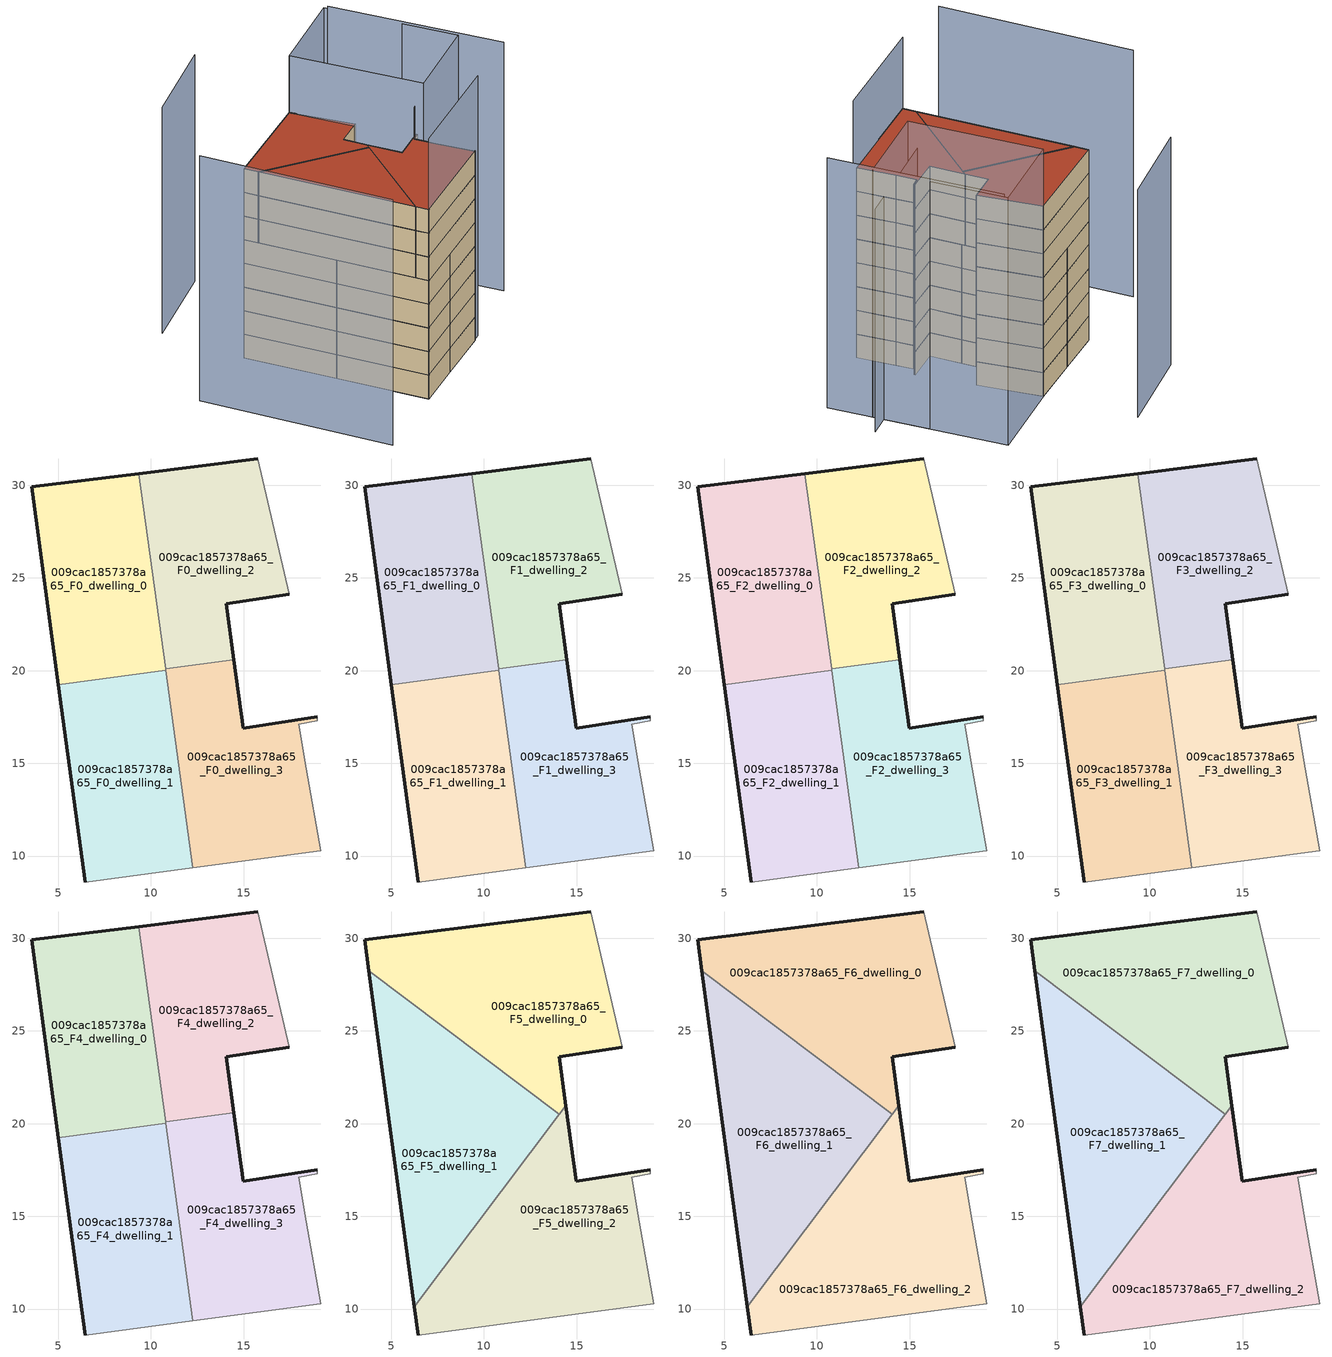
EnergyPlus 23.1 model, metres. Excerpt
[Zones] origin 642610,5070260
009cac1857378a65_F0_dwelling_0
 floor ground (EU_floor_Construction): 10.8,20.02 9.36,30.62 3.57,29.92 5.02,19.24 z0
 wall outside (EU_wall_Construction): 5.02,19.24 3.57,29.92 9.36,30.62 z0:3
 wall to 009cac1857378a65_F0_dwelling_1 (EU_wall_Construction): 10.8,20.02 5.02,19.24 z0:3
 wall to 009cac1857378a65_F0_dwelling_2 (EU_wall_Construction): 9.36,30.62 10.79,20.09 z0:3
 wall to 009cac1857378a65_F0_dwelling_3 (EU_wall_Construction): 10.79,20.09 10.8,20.02 z0:3
009cac1857378a65_F0_dwelling_1
 floor ground (EU_floor_Construction): 12.25,9.37 10.8,20.02 5.02,19.24 6.46,8.6 z0
 wall outside (EU_wall_Construction): 6.46,8.6 5.02,19.24 z0:3
 wall adiabatic (EU_wall_Construction): 12.25,9.37 6.46,8.6 z0:3
 wall to 009cac1857378a65_F0_dwelling_3 (EU_wall_Construction): 10.8,20.02 12.25,9.37 z0:3
009cac1857378a65_F0_dwelling_2
 floor ground (EU_floor_Construction): 14.48,20.59 14.07,23.61 17.48,24.11 15.78,31.41 9.36,30.62 10.79,20.09 z0
 wall outside (EU_wall_Construction): 9.36,30.62 15.78,31.41 / 17.48,24.11 14.07,23.61 14.48,20.59 z0:3
 wall to 009cac1857378a65_F0_dwelling_3 (EU_wall_Construction): 14.48,20.59 10.79,20.09 z0:3
 wall adiabatic (EU_wall_Construction): 15.78,31.41 17.48,24.11 z0:3
009cac1857378a65_F0_dwelling_3
 floor ground (EU_floor_Construction): 19.17,10.3 18.37,14.7 17.97,17.1 18.98,17.3 18.98,17.5 14.97,16.9 14.48,20.59 10.79,20.09 12.25,9.37 z0
 wall outside (EU_wall_Construction): 14.48,20.59 14.97,16.9 18.98,17.5 z0:3
 wall adiabatic (EU_wall_Construction): 18.98,17.5 18.98,17.3 17.97,17.1 18.37,14.7 19.17,10.3 12.25,9.37 z0:3
009cac1857378a65_F1_dwelling_0
 floor to 009cac1857378a65_F0_dwelling_0 (EU_floor_Construction): 10.8,20.02 9.36,30.62 3.57,29.92 5.02,19.24 z3
 wall outside (EU_wall_Construction): 5.02,19.24 3.57,29.92 9.36,30.62 z3:6
 wall to 009cac1857378a65_F1_dwelling_1 (EU_wall_Construction): 10.8,20.02 5.02,19.24 z3:6
 wall to 009cac1857378a65_F1_dwelling_2 (EU_wall_Construction): 9.36,30.62 10.79,20.09 z3:6
 wall to 009cac1857378a65_F1_dwelling_3 (EU_wall_Construction): 10.79,20.09 10.8,20.02 z3:6
009cac1857378a65_F1_dwelling_1
 floor to 009cac1857378a65_F0_dwelling_1 (EU_floor_Construction): 12.25,9.37 10.8,20.02 5.02,19.24 6.46,8.6 z3
 wall outside (EU_wall_Construction): 6.46,8.6 5.02,19.24 z3:6
 wall adiabatic (EU_wall_Construction): 12.25,9.37 6.46,8.6 z3:6
 wall to 009cac1857378a65_F1_dwelling_3 (EU_wall_Construction): 10.8,20.02 12.25,9.37 z3:6
009cac1857378a65_F1_dwelling_2
 floor to 009cac1857378a65_F0_dwelling_2 (EU_floor_Construction): 14.48,20.59 14.07,23.61 17.48,24.11 15.78,31.41 9.36,30.62 10.79,20.09 z3
 wall outside (EU_wall_Construction): 9.36,30.62 15.78,31.41 / 17.48,24.11 14.07,23.61 14.48,20.59 z3:6
 wall to 009cac1857378a65_F1_dwelling_3 (EU_wall_Construction): 14.48,20.59 10.79,20.09 z3:6
 wall adiabatic (EU_wall_Construction): 15.78,31.41 17.48,24.11 z3:6
009cac1857378a65_F1_dwelling_3
 floor to 009cac1857378a65_F0_dwelling_3 (EU_floor_Construction): 19.17,10.3 18.37,14.7 17.97,17.1 18.98,17.3 18.98,17.5 14.97,16.9 14.48,20.59 10.79,20.09 12.25,9.37 z3
 wall outside (EU_wall_Construction): 14.48,20.59 14.97,16.9 18.98,17.5 z3:6
 wall adiabatic (EU_wall_Construction): 18.98,17.5 18.98,17.3 17.97,17.1 18.37,14.7 19.17,10.3 12.25,9.37 z3:6
009cac1857378a65_F2_dwelling_0
 floor to 009cac1857378a65_F1_dwelling_0 (EU_floor_Construction): 10.8,20.02 9.36,30.62 3.57,29.92 5.02,19.24 z6
 wall outside (EU_wall_Construction): 5.02,19.24 3.57,29.92 9.36,30.62 z6:9
 wall to 009cac1857378a65_F2_dwelling_1 (EU_wall_Construction): 10.8,20.02 5.02,19.24 z6:9
 wall to 009cac1857378a65_F2_dwelling_2 (EU_wall_Construction): 9.36,30.62 10.79,20.09 z6:9
 wall to 009cac1857378a65_F2_dwelling_3 (EU_wall_Construction): 10.79,20.09 10.8,20.02 z6:9
009cac1857378a65_F2_dwelling_1
 floor to 009cac1857378a65_F1_dwelling_1 (EU_floor_Construction): 12.25,9.37 10.8,20.02 5.02,19.24 6.46,8.6 z6
 wall outside (EU_wall_Construction): 6.46,8.6 5.02,19.24 z6:9
 wall adiabatic (EU_wall_Construction): 12.25,9.37 6.46,8.6 z6:9
 wall to 009cac1857378a65_F2_dwelling_3 (EU_wall_Construction): 10.8,20.02 12.25,9.37 z6:9
009cac1857378a65_F2_dwelling_2
 floor to 009cac1857378a65_F1_dwelling_2 (EU_floor_Construction): 14.48,20.59 14.07,23.61 17.48,24.11 15.78,31.41 9.36,30.62 10.79,20.09 z6
 wall outside (EU_wall_Construction): 9.36,30.62 15.78,31.41 / 17.48,24.11 14.07,23.61 14.48,20.59 z6:9
 wall to 009cac1857378a65_F2_dwelling_3 (EU_wall_Construction): 14.48,20.59 10.79,20.09 z6:9
 wall adiabatic (EU_wall_Construction): 15.78,31.41 17.48,24.11 z6:9
009cac1857378a65_F2_dwelling_3
 floor to 009cac1857378a65_F1_dwelling_3 (EU_floor_Construction): 19.17,10.3 18.37,14.7 17.97,17.1 18.98,17.3 18.98,17.5 14.97,16.9 14.48,20.59 10.79,20.09 12.25,9.37 z6
 wall outside (EU_wall_Construction): 14.48,20.59 14.97,16.9 18.98,17.5 z6:9
 wall adiabatic (EU_wall_Construction): 18.98,17.5 18.98,17.3 17.97,17.1 18.37,14.7 19.17,10.3 12.25,9.37 z6:9
009cac1857378a65_F3_dwelling_0
 floor to 009cac1857378a65_F2_dwelling_0 (EU_floor_Construction): 10.8,20.02 9.36,30.62 3.57,29.92 5.02,19.24 z9
 wall outside (EU_wall_Construction): 5.02,19.24 3.57,29.92 9.36,30.62 z9:12
 wall to 009cac1857378a65_F3_dwelling_1 (EU_wall_Construction): 10.8,20.02 5.02,19.24 z9:12
 wall to 009cac1857378a65_F3_dwelling_2 (EU_wall_Construction): 9.36,30.62 10.79,20.09 z9:12
 wall to 009cac1857378a65_F3_dwelling_3 (EU_wall_Construction): 10.79,20.09 10.8,20.02 z9:12
009cac1857378a65_F3_dwelling_1
 floor to 009cac1857378a65_F2_dwelling_1 (EU_floor_Construction): 12.25,9.37 10.8,20.02 5.02,19.24 6.46,8.6 z9
 wall outside (EU_wall_Construction): 6.46,8.6 5.02,19.24 z9:12
 wall adiabatic (EU_wall_Construction): 12.25,9.37 6.46,8.6 z9:12
 wall to 009cac1857378a65_F3_dwelling_3 (EU_wall_Construction): 10.8,20.02 12.25,9.37 z9:12
009cac1857378a65_F3_dwelling_2
 floor to 009cac1857378a65_F2_dwelling_2 (EU_floor_Construction): 14.48,20.59 14.07,23.61 17.48,24.11 15.78,31.41 9.36,30.62 10.79,20.09 z9
 wall outside (EU_wall_Construction): 9.36,30.62 15.78,31.41 / 17.48,24.11 14.07,23.61 14.48,20.59 z9:12
 wall to 009cac1857378a65_F3_dwelling_3 (EU_wall_Construction): 14.48,20.59 10.79,20.09 z9:12
 wall adiabatic (EU_wall_Construction): 15.78,31.41 17.48,24.11 z9:12
009cac1857378a65_F3_dwelling_3
 floor to 009cac1857378a65_F2_dwelling_3 (EU_floor_Construction): 19.17,10.3 18.37,14.7 17.97,17.1 18.98,17.3 18.98,17.5 14.97,16.9 14.48,20.59 10.79,20.09 12.25,9.37 z9
 wall outside (EU_wall_Construction): 14.48,20.59 14.97,16.9 18.98,17.5 z9:12
 wall adiabatic (EU_wall_Construction): 18.98,17.5 18.98,17.3 17.97,17.1 18.37,14.7 19.17,10.3 12.25,9.37 z9:12
009cac1857378a65_F4_dwelling_0
 floor to 009cac1857378a65_F3_dwelling_0 (EU_floor_Construction): 10.8,20.02 9.36,30.62 3.57,29.92 5.02,19.24 z12
 wall outside (EU_wall_Construction): 5.02,19.24 3.57,29.92 9.36,30.62 z12:15
 wall to 009cac1857378a65_F4_dwelling_1 (EU_wall_Construction): 10.8,20.02 5.02,19.24 z12:15
 wall to 009cac1857378a65_F4_dwelling_2 (EU_wall_Construction): 9.36,30.62 10.79,20.09 z12:15
 wall to 009cac1857378a65_F4_dwelling_3 (EU_wall_Construction): 10.79,20.09 10.8,20.02 z12:15
009cac1857378a65_F4_dwelling_1
 floor to 009cac1857378a65_F3_dwelling_1 (EU_floor_Construction): 12.25,9.37 10.8,20.02 5.02,19.24 6.46,8.6 z12
 wall outside (EU_wall_Construction): 6.46,8.6 5.02,19.24 z12:15
 wall adiabatic (EU_wall_Construction): 12.25,9.37 6.46,8.6 z12:15
 wall to 009cac1857378a65_F4_dwelling_3 (EU_wall_Construction): 10.8,20.02 12.25,9.37 z12:15
009cac1857378a65_F4_dwelling_2
 floor to 009cac1857378a65_F3_dwelling_2 (EU_floor_Construction): 14.48,20.59 14.07,23.61 17.48,24.11 15.78,31.41 9.36,30.62 10.79,20.09 z12
 wall outside (EU_wall_Construction): 9.36,30.62 15.78,31.41 / 17.48,24.11 14.07,23.61 14.48,20.59 z12:15
 wall to 009cac1857378a65_F4_dwelling_3 (EU_wall_Construction): 14.48,20.59 10.79,20.09 z12:15
 wall adiabatic (EU_wall_Construction): 15.78,31.41 17.48,24.11 z12:15
009cac1857378a65_F4_dwelling_3
 floor to 009cac1857378a65_F3_dwelling_3 (EU_floor_Construction): 19.17,10.3 18.37,14.7 17.97,17.1 18.98,17.3 18.98,17.5 14.97,16.9 14.48,20.59 10.79,20.09 12.25,9.37 z12
 wall outside (EU_wall_Construction): 14.48,20.59 14.97,16.9 18.98,17.5 z12:15
 wall adiabatic (EU_wall_Construction): 18.98,17.5 18.98,17.3 17.97,17.1 18.37,14.7 19.17,10.3 12.25,9.37 z12:15
009cac1857378a65_F5_dwelling_0
 floor to 009cac1857378a65_F4_dwelling_2 (EU_floor_Construction): 14.43,20.97 14.07,23.61 17.48,24.11 15.78,31.41 9.36,30.62 10.35,23.31 14.05,20.53 14.1,20.54 z15
 floor to 009cac1857378a65_F4_dwelling_0 (EU_floor_Construction): 10.35,23.31 9.36,30.62 3.57,29.92 3.79,28.25 z15
 wall outside (EU_wall_Construction): 17.48,24.11 14.07,23.61 14.43,20.97 / 3.79,28.25 3.57,29.92 15.78,31.41 z15:18
 wall adiabatic (EU_wall_Construction): 15.78,31.41 17.48,24.11 z15:18
 wall to 009cac1857378a65_F5_dwelling_1 (EU_wall_Construction): 14.08,20.51 3.79,28.25 z15:18
 wall to 009cac1857378a65_F5_dwelling_2 (EU_wall_Construction): 14.43,20.97 14.08,20.51 z15:18
009cac1857378a65_F5_dwelling_1
 floor to 009cac1857378a65_F4_dwelling_0 (EU_floor_Construction): 10.8,20.02 10.35,23.31 3.79,28.25 5.02,19.24 z15
 floor to 009cac1857378a65_F4_dwelling_1 (EU_floor_Construction): 6.26,10.12 11.25,16.75 10.8,20.02 5.02,19.24 z15
 floor to 009cac1857378a65_F4_dwelling_2 (EU_floor_Construction): 14.05,20.53 10.35,23.31 10.79,20.09 z15
 floor to 009cac1857378a65_F4_dwelling_3 (EU_floor_Construction): 11.25,16.75 14.08,20.51 14.05,20.53 10.79,20.09 z15
 wall outside (EU_wall_Construction): 6.26,10.12 3.79,28.25 z15:18
 wall to 009cac1857378a65_F5_dwelling_2 (EU_wall_Construction): 14.08,20.51 6.26,10.12 z15:18
009cac1857378a65_F5_dwelling_2
 floor to 009cac1857378a65_F4_dwelling_1 (EU_floor_Construction): 12.25,9.37 11.25,16.75 6.26,10.12 6.46,8.6 z15
 floor to 009cac1857378a65_F4_dwelling_3 (EU_floor_Construction): 19.17,10.3 18.37,14.7 17.97,17.1 18.98,17.3 18.98,17.5 14.97,16.9 14.48,20.59 14.1,20.54 11.25,16.75 12.25,9.37 z15
 floor to 009cac1857378a65_F4_dwelling_2 (EU_floor_Construction): 14.48,20.59 14.43,20.97 14.1,20.54 z15
 wall outside (EU_wall_Construction): 6.46,8.6 6.26,10.12 / 14.43,20.97 14.97,16.9 18.98,17.5 z15:18
 wall adiabatic (EU_wall_Construction): 18.98,17.5 18.98,17.3 17.97,17.1 18.37,14.7 19.17,10.3 6.46,8.6 z15:18
009cac1857378a65_F6_dwelling_0
 floor to 009cac1857378a65_F5_dwelling_0 (EU_floor_Construction): 14.43,20.97 14.07,23.61 17.48,24.11 15.78,31.41 3.57,29.92 3.79,28.25 14.08,20.51 z18
 wall outside (EU_wall_Construction): 17.48,24.11 14.07,23.61 14.43,20.97 / 3.79,28.25 3.57,29.92 15.78,31.41 z18:21
 wall adiabatic (EU_wall_Construction): 15.78,31.41 17.48,24.11 z18:21
 wall to 009cac1857378a65_F6_dwelling_1 (EU_wall_Construction): 14.08,20.51 3.79,28.25 z18:21
 wall to 009cac1857378a65_F6_dwelling_2 (EU_wall_Construction): 14.43,20.97 14.08,20.51 z18:21
009cac1857378a65_F6_dwelling_1
 floor to 009cac1857378a65_F5_dwelling_1 (EU_floor_Construction): 6.26,10.12 14.08,20.51 3.79,28.25 z18
 wall outside (EU_wall_Construction): 6.26,10.12 3.79,28.25 z18:21
 wall to 009cac1857378a65_F6_dwelling_2 (EU_wall_Construction): 14.08,20.51 6.26,10.12 z18:21
009cac1857378a65_F6_dwelling_2
 floor to 009cac1857378a65_F5_dwelling_2 (EU_floor_Construction): 19.17,10.3 18.37,14.7 17.97,17.1 18.98,17.3 18.98,17.5 14.97,16.9 14.43,20.97 6.26,10.12 6.46,8.6 z18
 wall outside (EU_wall_Construction): 6.46,8.6 6.26,10.12 / 14.43,20.97 14.97,16.9 18.98,17.5 z18:21
 wall adiabatic (EU_wall_Construction): 18.98,17.5 18.98,17.3 17.97,17.1 18.37,14.7 19.17,10.3 6.46,8.6 z18:21
009cac1857378a65_F7_dwelling_0
 floor to 009cac1857378a65_F6_dwelling_0 (EU_floor_Construction): 14.43,20.97 14.07,23.61 17.48,24.11 15.78,31.41 3.57,29.92 3.79,28.25 14.08,20.51 z21
 wall outside (EU_wall_Construction): 17.48,24.11 14.07,23.61 14.43,20.97 / 3.79,28.25 3.57,29.92 15.78,31.41 z21:24
 wall adiabatic (EU_wall_Construction): 15.78,31.41 17.48,24.11 z21:24
 wall to 009cac1857378a65_F7_dwelling_1 (EU_wall_Construction): 14.08,20.51 3.79,28.25 z21:24
 wall to 009cac1857378a65_F7_dwelling_2 (EU_wall_Construction): 14.43,20.97 14.08,20.51 z21:24
 roof outside (EU_roof_Construction): 15.78,31.41 17.48,24.11 14.07,23.61 14.43,20.97 14.08,20.51 3.79,28.25 3.57,29.92 z24
009cac1857378a65_F7_dwelling_1
 floor to 009cac1857378a65_F6_dwelling_1 (EU_floor_Construction): 6.26,10.12 14.08,20.51 3.79,28.25 z21
 wall outside (EU_wall_Construction): 6.26,10.12 3.79,28.25 z21:24
 wall to 009cac1857378a65_F7_dwelling_2 (EU_wall_Construction): 14.08,20.51 6.26,10.12 z21:24
 roof outside (EU_roof_Construction): 14.08,20.51 6.26,10.12 3.79,28.25 z24
009cac1857378a65_F7_dwelling_2
 floor to 009cac1857378a65_F6_dwelling_2 (EU_floor_Construction): 19.17,10.3 18.37,14.7 17.97,17.1 18.98,17.3 18.98,17.5 14.97,16.9 14.43,20.97 6.26,10.12 6.46,8.6 z21
 wall outside (EU_wall_Construction): 6.46,8.6 6.26,10.12 / 14.43,20.97 14.97,16.9 18.98,17.5 z21:24
 wall adiabatic (EU_wall_Construction): 18.98,17.5 18.98,17.3 17.97,17.1 18.37,14.7 19.17,10.3 6.46,8.6 z21:24
 roof outside (EU_roof_Construction): 18.98,17.5 18.98,17.3 17.97,17.1 18.37,14.7 19.17,10.3 6.46,8.6 6.26,10.12 14.43,20.97 14.97,16.9 z24
shading: 6.46,8.6 20.07,10.46 z0:33; 17.93,17.15 30.83,19.47 z0:28; 29.32,12.65 26.09,32.61 z0:31.5; 26.01,33.07 28.48,17.8 / 28.48,17.8 18.25,16.14 / 18.25,16.14 15.78,31.41 / 15.78,31.41 26.01,33.07 z0:31.2; -6.25,29.65 -3.44,7.3 z0:31.1; 14.28,42.22 3.44,39.95 z0:28.7
[Building]
EU S2 Campaign: North Axis=0; Terrain=City; Solar Distribution=FullExterior
[Site:Location]
Lyon-Bron: Latitude=45.75; Longitude=5; Time Zone=1; Elevation=198
[SizingPeriod:WeatherFileDays]
AnnualSizingPeriod: Begin Month=1; Begin Day of Month=1; End Month=12; End Day of Month=31; Day of Week for Start Day=Monday; Use Weather File Daylight Saving Period=No; Use Weather File Rain and Snow Indicators=No
[MATERIAL]
EU_InternalMass_Material: Roughness=MediumRough; Thickness=0.1; Conductivity=1; Density=1800; Specific Heat=900; Thermal Absorptance=0.9; Solar Absorptance=0.7; Visible Absorptance=0.7
[MATERIAL:NOMASS] Roughness=MediumRough; Thermal Absorptance=0.9; Solar Absorptance=0.7; Visible Absorptance=0.7
Name | Thermal Resistance
EU_wall_NoMass | 0.776494
EU_roof_NoMass | 0.486893
EU_floor_NoMass | 0.421597
[CONSTRUCTION]
EU_wall_Construction: EU_wall_NoMass
EU_roof_Construction: EU_roof_NoMass
EU_floor_Construction: EU_floor_NoMass
EU_InternalMass_Construction: EU_InternalMass_Material
[ZONE] Type=1; Multiplier=1; Ceiling Height=autocalculate; Floor Area=autocalculate; Part of Total Floor Area=Yes
Name | Volume
009cac1857378a65_F0_dwelling_0; 009cac1857378a65_F1_dwelling_0; 009cac1857378a65_F2_dwelling_0; 009cac1857378a65_F3_dwelling_0; 009cac1857378a65_F4_dwelling_0; 009cac1857378a65_F0_dwelling_1; 009cac1857378a65_F1_dwelling_1; 009cac1857378a65_F2_dwelling_1; 009cac1857378a65_F3_dwelling_1; 009cac1857378a65_F4_dwelling_1 | 188.039
009cac1857378a65_F5_dwelling_0; 009cac1857378a65_F6_dwelling_0; 009cac1857378a65_F7_dwelling_0 | 251.143
009cac1857378a65_F5_dwelling_1; 009cac1857378a65_F6_dwelling_1; 009cac1857378a65_F7_dwelling_1 | 251.139
009cac1857378a65_F0_dwelling_2; 009cac1857378a65_F1_dwelling_2; 009cac1857378a65_F2_dwelling_2; 009cac1857378a65_F3_dwelling_2; 009cac1857378a65_F4_dwelling_2 | 188.03
009cac1857378a65_F5_dwelling_2; 009cac1857378a65_F6_dwelling_2; 009cac1857378a65_F7_dwelling_2 | 249.872
009cac1857378a65_F0_dwelling_3; 009cac1857378a65_F1_dwelling_3; 009cac1857378a65_F2_dwelling_3; 009cac1857378a65_F3_dwelling_3; 009cac1857378a65_F4_dwelling_3 | 188.034
[INTERNALMASS] Construction=EU_InternalMass_Construction
Name | Zone or ZoneList | Surface Area
009cac1857378a65_F0_dwelling_0_EU_InternalMass | 009cac1857378a65_F0_dwelling_0 | 62.6806
009cac1857378a65_F0_dwelling_1_EU_InternalMass | 009cac1857378a65_F0_dwelling_1 | 62.6802
009cac1857378a65_F0_dwelling_2_EU_InternalMass | 009cac1857378a65_F0_dwelling_2 | 62.6762
009cac1857378a65_F0_dwelling_3_EU_InternalMass | 009cac1857378a65_F0_dwelling_3 | 62.6781
009cac1857378a65_F1_dwelling_0_EU_InternalMass | 009cac1857378a65_F1_dwelling_0 | 62.6806
009cac1857378a65_F1_dwelling_1_EU_InternalMass | 009cac1857378a65_F1_dwelling_1 | 62.6802
009cac1857378a65_F1_dwelling_2_EU_InternalMass | 009cac1857378a65_F1_dwelling_2 | 62.6762
009cac1857378a65_F1_dwelling_3_EU_InternalMass | 009cac1857378a65_F1_dwelling_3 | 62.6781
009cac1857378a65_F2_dwelling_0_EU_InternalMass | 009cac1857378a65_F2_dwelling_0 | 62.6806
009cac1857378a65_F2_dwelling_1_EU_InternalMass | 009cac1857378a65_F2_dwelling_1 | 62.6802
009cac1857378a65_F2_dwelling_2_EU_InternalMass | 009cac1857378a65_F2_dwelling_2 | 62.6762
009cac1857378a65_F2_dwelling_3_EU_InternalMass | 009cac1857378a65_F2_dwelling_3 | 62.6781
009cac1857378a65_F3_dwelling_0_EU_InternalMass | 009cac1857378a65_F3_dwelling_0 | 62.6806
009cac1857378a65_F3_dwelling_1_EU_InternalMass | 009cac1857378a65_F3_dwelling_1 | 62.6802
009cac1857378a65_F3_dwelling_2_EU_InternalMass | 009cac1857378a65_F3_dwelling_2 | 62.6762
009cac1857378a65_F3_dwelling_3_EU_InternalMass | 009cac1857378a65_F3_dwelling_3 | 62.6781
009cac1857378a65_F4_dwelling_0_EU_InternalMass | 009cac1857378a65_F4_dwelling_0 | 62.6806
009cac1857378a65_F4_dwelling_1_EU_InternalMass | 009cac1857378a65_F4_dwelling_1 | 62.6802
009cac1857378a65_F4_dwelling_2_EU_InternalMass | 009cac1857378a65_F4_dwelling_2 | 62.6762
009cac1857378a65_F4_dwelling_3_EU_InternalMass | 009cac1857378a65_F4_dwelling_3 | 62.6781
009cac1857378a65_F5_dwelling_0_EU_InternalMass | 009cac1857378a65_F5_dwelling_0 | 83.715
009cac1857378a65_F5_dwelling_1_EU_InternalMass | 009cac1857378a65_F5_dwelling_1 | 83.7137
009cac1857378a65_F5_dwelling_2_EU_InternalMass | 009cac1857378a65_F5_dwelling_2 | 83.2905
009cac1857378a65_F6_dwelling_0_EU_InternalMass | 009cac1857378a65_F6_dwelling_0 | 83.715
009cac1857378a65_F6_dwelling_1_EU_InternalMass | 009cac1857378a65_F6_dwelling_1 | 83.7137
009cac1857378a65_F6_dwelling_2_EU_InternalMass | 009cac1857378a65_F6_dwelling_2 | 83.2905
009cac1857378a65_F7_dwelling_0_EU_InternalMass | 009cac1857378a65_F7_dwelling_0 | 83.715
009cac1857378a65_F7_dwelling_1_EU_InternalMass | 009cac1857378a65_F7_dwelling_1 | 83.7137
009cac1857378a65_F7_dwelling_2_EU_InternalMass | 009cac1857378a65_F7_dwelling_2 | 83.2905
[OTHEREQUIPMENT] Fuel Type=Electricity; Design Level Calculation Method=Watts/Area; Power per Zone Floor Area=1; Fraction Latent=0; Fraction Radiant=0; Fraction Lost=0; Carbon Dioxide Generation Rate=0; EndUse Subcategory=EU_Step8_InternalGains
Name | Zone or ZoneList or Space or SpaceList | Schedule
EU_Step8_InternalGain_009cac1857378a65_F0_dwelling_0_f000 | 009cac1857378a65_F0_dwelling_0 | EU_Step8_GainSchedule_009cac1857378a65_F0_dwelling_0_f000
EU_Step8_InternalGain_009cac1857378a65_F0_dwelling_1_f000 | 009cac1857378a65_F0_dwelling_1 | EU_Step8_GainSchedule_009cac1857378a65_F0_dwelling_1_f000
EU_Step8_InternalGain_009cac1857378a65_F0_dwelling_2_f000 | 009cac1857378a65_F0_dwelling_2 | EU_Step8_GainSchedule_009cac1857378a65_F0_dwelling_2_f000
EU_Step8_InternalGain_009cac1857378a65_F0_dwelling_3_f000 | 009cac1857378a65_F0_dwelling_3 | EU_Step8_GainSchedule_009cac1857378a65_F0_dwelling_3_f000
EU_Step8_InternalGain_009cac1857378a65_F1_dwelling_0_f000 | 009cac1857378a65_F1_dwelling_0 | EU_Step8_GainSchedule_009cac1857378a65_F1_dwelling_0_f000
EU_Step8_InternalGain_009cac1857378a65_F1_dwelling_1_f000 | 009cac1857378a65_F1_dwelling_1 | EU_Step8_GainSchedule_009cac1857378a65_F1_dwelling_1_f000
EU_Step8_InternalGain_009cac1857378a65_F1_dwelling_2_f000 | 009cac1857378a65_F1_dwelling_2 | EU_Step8_GainSchedule_009cac1857378a65_F1_dwelling_2_f000
EU_Step8_InternalGain_009cac1857378a65_F1_dwelling_3_f000 | 009cac1857378a65_F1_dwelling_3 | EU_Step8_GainSchedule_009cac1857378a65_F1_dwelling_3_f000
EU_Step8_InternalGain_009cac1857378a65_F2_dwelling_0_f000 | 009cac1857378a65_F2_dwelling_0 | EU_Step8_GainSchedule_009cac1857378a65_F2_dwelling_0_f000
EU_Step8_InternalGain_009cac1857378a65_F2_dwelling_1_f000 | 009cac1857378a65_F2_dwelling_1 | EU_Step8_GainSchedule_009cac1857378a65_F2_dwelling_1_f000
EU_Step8_InternalGain_009cac1857378a65_F2_dwelling_2_f000 | 009cac1857378a65_F2_dwelling_2 | EU_Step8_GainSchedule_009cac1857378a65_F2_dwelling_2_f000
EU_Step8_InternalGain_009cac1857378a65_F2_dwelling_3_f000 | 009cac1857378a65_F2_dwelling_3 | EU_Step8_GainSchedule_009cac1857378a65_F2_dwelling_3_f000
EU_Step8_InternalGain_009cac1857378a65_F3_dwelling_0_f000 | 009cac1857378a65_F3_dwelling_0 | EU_Step8_GainSchedule_009cac1857378a65_F3_dwelling_0_f000
EU_Step8_InternalGain_009cac1857378a65_F3_dwelling_1_f000 | 009cac1857378a65_F3_dwelling_1 | EU_Step8_GainSchedule_009cac1857378a65_F3_dwelling_1_f000
EU_Step8_InternalGain_009cac1857378a65_F3_dwelling_2_f000 | 009cac1857378a65_F3_dwelling_2 | EU_Step8_GainSchedule_009cac1857378a65_F3_dwelling_2_f000
EU_Step8_InternalGain_009cac1857378a65_F3_dwelling_3_f000 | 009cac1857378a65_F3_dwelling_3 | EU_Step8_GainSchedule_009cac1857378a65_F3_dwelling_3_f000
EU_Step8_InternalGain_009cac1857378a65_F4_dwelling_0_f000 | 009cac1857378a65_F4_dwelling_0 | EU_Step8_GainSchedule_009cac1857378a65_F4_dwelling_0_f000
EU_Step8_InternalGain_009cac1857378a65_F4_dwelling_1_f000 | 009cac1857378a65_F4_dwelling_1 | EU_Step8_GainSchedule_009cac1857378a65_F4_dwelling_1_f000
EU_Step8_InternalGain_009cac1857378a65_F4_dwelling_2_f000 | 009cac1857378a65_F4_dwelling_2 | EU_Step8_GainSchedule_009cac1857378a65_F4_dwelling_2_f000
EU_Step8_InternalGain_009cac1857378a65_F4_dwelling_3_f000 | 009cac1857378a65_F4_dwelling_3 | EU_Step8_GainSchedule_009cac1857378a65_F4_dwelling_3_f000
EU_Step8_InternalGain_009cac1857378a65_F5_dwelling_0_f000 | 009cac1857378a65_F5_dwelling_0 | EU_Step8_GainSchedule_009cac1857378a65_F5_dwelling_0_f000
EU_Step8_InternalGain_009cac1857378a65_F5_dwelling_1_f000 | 009cac1857378a65_F5_dwelling_1 | EU_Step8_GainSchedule_009cac1857378a65_F5_dwelling_1_f000
EU_Step8_InternalGain_009cac1857378a65_F5_dwelling_2_f000 | 009cac1857378a65_F5_dwelling_2 | EU_Step8_GainSchedule_009cac1857378a65_F5_dwelling_2_f000
EU_Step8_InternalGain_009cac1857378a65_F6_dwelling_0_f000 | 009cac1857378a65_F6_dwelling_0 | EU_Step8_GainSchedule_009cac1857378a65_F6_dwelling_0_f000
EU_Step8_InternalGain_009cac1857378a65_F6_dwelling_1_f000 | 009cac1857378a65_F6_dwelling_1 | EU_Step8_GainSchedule_009cac1857378a65_F6_dwelling_1_f000
EU_Step8_InternalGain_009cac1857378a65_F6_dwelling_2_f000 | 009cac1857378a65_F6_dwelling_2 | EU_Step8_GainSchedule_009cac1857378a65_F6_dwelling_2_f000
EU_Step8_InternalGain_009cac1857378a65_F7_dwelling_0_f000 | 009cac1857378a65_F7_dwelling_0 | EU_Step8_GainSchedule_009cac1857378a65_F7_dwelling_0_f000
EU_Step8_InternalGain_009cac1857378a65_F7_dwelling_1_f000 | 009cac1857378a65_F7_dwelling_1 | EU_Step8_GainSchedule_009cac1857378a65_F7_dwelling_1_f000
EU_Step8_InternalGain_009cac1857378a65_F7_dwelling_2_f000 | 009cac1857378a65_F7_dwelling_2 | EU_Step8_GainSchedule_009cac1857378a65_F7_dwelling_2_f000
[ZONEVENTILATION:DESIGNFLOWRATE] Schedule=EU_AlwaysOn; Design Flow Rate Calculation Method=AirChanges/Hour; Air Changes per Hour=0.693814; Ventilation Type=Natural; Fan Pressure Rise=0; Fan Total Efficiency=1; Constant Term Coefficient=1; Temperature Term Coefficient=0; Velocity Term Coefficient=0; Velocity Squared Term Coefficient=0; Minimum Indoor Temperature=-100; Maximum Indoor Temperature=100; Delta Temperature=-100; Minimum Outdoor Temperature=-100; Maximum Outdoor Temperature=100; Maximum Wind Speed=40
Name | Zone or ZoneList or Space or SpaceList
EU_ConstantAir_009cac1857378a65_F0_dwelling_0 | 009cac1857378a65_F0_dwelling_0
EU_ConstantAir_009cac1857378a65_F0_dwelling_1 | 009cac1857378a65_F0_dwelling_1
EU_ConstantAir_009cac1857378a65_F0_dwelling_2 | 009cac1857378a65_F0_dwelling_2
EU_ConstantAir_009cac1857378a65_F0_dwelling_3 | 009cac1857378a65_F0_dwelling_3
EU_ConstantAir_009cac1857378a65_F1_dwelling_0 | 009cac1857378a65_F1_dwelling_0
EU_ConstantAir_009cac1857378a65_F1_dwelling_1 | 009cac1857378a65_F1_dwelling_1
EU_ConstantAir_009cac1857378a65_F1_dwelling_2 | 009cac1857378a65_F1_dwelling_2
EU_ConstantAir_009cac1857378a65_F1_dwelling_3 | 009cac1857378a65_F1_dwelling_3
EU_ConstantAir_009cac1857378a65_F2_dwelling_0 | 009cac1857378a65_F2_dwelling_0
EU_ConstantAir_009cac1857378a65_F2_dwelling_1 | 009cac1857378a65_F2_dwelling_1
EU_ConstantAir_009cac1857378a65_F2_dwelling_2 | 009cac1857378a65_F2_dwelling_2
EU_ConstantAir_009cac1857378a65_F2_dwelling_3 | 009cac1857378a65_F2_dwelling_3
EU_ConstantAir_009cac1857378a65_F3_dwelling_0 | 009cac1857378a65_F3_dwelling_0
EU_ConstantAir_009cac1857378a65_F3_dwelling_1 | 009cac1857378a65_F3_dwelling_1
EU_ConstantAir_009cac1857378a65_F3_dwelling_2 | 009cac1857378a65_F3_dwelling_2
EU_ConstantAir_009cac1857378a65_F3_dwelling_3 | 009cac1857378a65_F3_dwelling_3
EU_ConstantAir_009cac1857378a65_F4_dwelling_0 | 009cac1857378a65_F4_dwelling_0
EU_ConstantAir_009cac1857378a65_F4_dwelling_1 | 009cac1857378a65_F4_dwelling_1
EU_ConstantAir_009cac1857378a65_F4_dwelling_2 | 009cac1857378a65_F4_dwelling_2
EU_ConstantAir_009cac1857378a65_F4_dwelling_3 | 009cac1857378a65_F4_dwelling_3
EU_ConstantAir_009cac1857378a65_F5_dwelling_0 | 009cac1857378a65_F5_dwelling_0
EU_ConstantAir_009cac1857378a65_F5_dwelling_1 | 009cac1857378a65_F5_dwelling_1
EU_ConstantAir_009cac1857378a65_F5_dwelling_2 | 009cac1857378a65_F5_dwelling_2
EU_ConstantAir_009cac1857378a65_F6_dwelling_0 | 009cac1857378a65_F6_dwelling_0
EU_ConstantAir_009cac1857378a65_F6_dwelling_1 | 009cac1857378a65_F6_dwelling_1
EU_ConstantAir_009cac1857378a65_F6_dwelling_2 | 009cac1857378a65_F6_dwelling_2
EU_ConstantAir_009cac1857378a65_F7_dwelling_0 | 009cac1857378a65_F7_dwelling_0
EU_ConstantAir_009cac1857378a65_F7_dwelling_1 | 009cac1857378a65_F7_dwelling_1
EU_ConstantAir_009cac1857378a65_F7_dwelling_2 | 009cac1857378a65_F7_dwelling_2
[HVACTEMPLATE:THERMOSTAT] Constant Heating Setpoint=20; Constant Cooling Setpoint=50
EU_HeatOnly_009cac1857378a65_F0_dwelling_0; EU_HeatOnly_009cac1857378a65_F0_dwelling_1; EU_HeatOnly_009cac1857378a65_F0_dwelling_2; EU_HeatOnly_009cac1857378a65_F0_dwelling_3; EU_HeatOnly_009cac1857378a65_F1_dwelling_0; EU_HeatOnly_009cac1857378a65_F1_dwelling_1; EU_HeatOnly_009cac1857378a65_F1_dwelling_2; EU_HeatOnly_009cac1857378a65_F1_dwelling_3; EU_HeatOnly_009cac1857378a65_F2_dwelling_0; EU_HeatOnly_009cac1857378a65_F2_dwelling_1; EU_HeatOnly_009cac1857378a65_F2_dwelling_2; EU_HeatOnly_009cac1857378a65_F2_dwelling_3; EU_HeatOnly_009cac1857378a65_F3_dwelling_0; EU_HeatOnly_009cac1857378a65_F3_dwelling_1; EU_HeatOnly_009cac1857378a65_F3_dwelling_2; EU_HeatOnly_009cac1857378a65_F3_dwelling_3; EU_HeatOnly_009cac1857378a65_F4_dwelling_0; EU_HeatOnly_009cac1857378a65_F4_dwelling_1; EU_HeatOnly_009cac1857378a65_F4_dwelling_2; EU_HeatOnly_009cac1857378a65_F4_dwelling_3; EU_HeatOnly_009cac1857378a65_F5_dwelling_0; EU_HeatOnly_009cac1857378a65_F5_dwelling_1; EU_HeatOnly_009cac1857378a65_F5_dwelling_2; EU_HeatOnly_009cac1857378a65_F6_dwelling_0; EU_HeatOnly_009cac1857378a65_F6_dwelling_1; EU_HeatOnly_009cac1857378a65_F6_dwelling_2; EU_HeatOnly_009cac1857378a65_F7_dwelling_0; EU_HeatOnly_009cac1857378a65_F7_dwelling_1; EU_HeatOnly_009cac1857378a65_F7_dwelling_2
[HVACTEMPLATE:ZONE:IDEALLOADSAIRSYSTEM] System Availability Schedule=EU_AlwaysOn; Maximum Heating Supply Air Temperature=50; Minimum Cooling Supply Air Temperature=13; Maximum Heating Supply Air Humidity Ratio=0.0156; Minimum Cooling Supply Air Humidity Ratio=0.0077; Heating Limit=NoLimit; Cooling Limit=NoLimit; Heating Availability Schedule=EU_AlwaysOn; Cooling Availability Schedule=EU_CoolingOff; Dehumidification Control Type=ConstantSensibleHeatRatio; Cooling Sensible Heat Ratio=0.7; Dehumidification Setpoint=60; Humidification Control Type=None; Humidification Setpoint=30; Outdoor Air Method=None; Outdoor Air Flow Rate per Person=0.00944; Outdoor Air Flow Rate per Zone Floor Area=0; Outdoor Air Flow Rate per Zone=0; Demand Controlled Ventilation Type=None; Outdoor Air Economizer Type=NoEconomizer; Heat Recovery Type=None; Sensible Heat Recovery Effectiveness=0.7; Latent Heat Recovery Effectiveness=0.65
Name | Template Thermostat
009cac1857378a65_F0_dwelling_0 | EU_HeatOnly_009cac1857378a65_F0_dwelling_0
009cac1857378a65_F0_dwelling_1 | EU_HeatOnly_009cac1857378a65_F0_dwelling_1
009cac1857378a65_F0_dwelling_2 | EU_HeatOnly_009cac1857378a65_F0_dwelling_2
009cac1857378a65_F0_dwelling_3 | EU_HeatOnly_009cac1857378a65_F0_dwelling_3
009cac1857378a65_F1_dwelling_0 | EU_HeatOnly_009cac1857378a65_F1_dwelling_0
009cac1857378a65_F1_dwelling_1 | EU_HeatOnly_009cac1857378a65_F1_dwelling_1
009cac1857378a65_F1_dwelling_2 | EU_HeatOnly_009cac1857378a65_F1_dwelling_2
009cac1857378a65_F1_dwelling_3 | EU_HeatOnly_009cac1857378a65_F1_dwelling_3
009cac1857378a65_F2_dwelling_0 | EU_HeatOnly_009cac1857378a65_F2_dwelling_0
009cac1857378a65_F2_dwelling_1 | EU_HeatOnly_009cac1857378a65_F2_dwelling_1
009cac1857378a65_F2_dwelling_2 | EU_HeatOnly_009cac1857378a65_F2_dwelling_2
009cac1857378a65_F2_dwelling_3 | EU_HeatOnly_009cac1857378a65_F2_dwelling_3
009cac1857378a65_F3_dwelling_0 | EU_HeatOnly_009cac1857378a65_F3_dwelling_0
009cac1857378a65_F3_dwelling_1 | EU_HeatOnly_009cac1857378a65_F3_dwelling_1
009cac1857378a65_F3_dwelling_2 | EU_HeatOnly_009cac1857378a65_F3_dwelling_2
009cac1857378a65_F3_dwelling_3 | EU_HeatOnly_009cac1857378a65_F3_dwelling_3
009cac1857378a65_F4_dwelling_0 | EU_HeatOnly_009cac1857378a65_F4_dwelling_0
009cac1857378a65_F4_dwelling_1 | EU_HeatOnly_009cac1857378a65_F4_dwelling_1
009cac1857378a65_F4_dwelling_2 | EU_HeatOnly_009cac1857378a65_F4_dwelling_2
009cac1857378a65_F4_dwelling_3 | EU_HeatOnly_009cac1857378a65_F4_dwelling_3
009cac1857378a65_F5_dwelling_0 | EU_HeatOnly_009cac1857378a65_F5_dwelling_0
009cac1857378a65_F5_dwelling_1 | EU_HeatOnly_009cac1857378a65_F5_dwelling_1
009cac1857378a65_F5_dwelling_2 | EU_HeatOnly_009cac1857378a65_F5_dwelling_2
009cac1857378a65_F6_dwelling_0 | EU_HeatOnly_009cac1857378a65_F6_dwelling_0
009cac1857378a65_F6_dwelling_1 | EU_HeatOnly_009cac1857378a65_F6_dwelling_1
009cac1857378a65_F6_dwelling_2 | EU_HeatOnly_009cac1857378a65_F6_dwelling_2
009cac1857378a65_F7_dwelling_0 | EU_HeatOnly_009cac1857378a65_F7_dwelling_0
009cac1857378a65_F7_dwelling_1 | EU_HeatOnly_009cac1857378a65_F7_dwelling_1
009cac1857378a65_F7_dwelling_2 | EU_HeatOnly_009cac1857378a65_F7_dwelling_2
[SIZING:ZONE] Zone Cooling Design Supply Air Temperature Input Method=SupplyAirTemperature; Zone Cooling Design Supply Air Temperature=13; Zone Heating Design Supply Air Temperature Input Method=SupplyAirTemperature; Zone Heating Design Supply Air Temperature=50; Zone Cooling Design Supply Air Humidity Ratio=0.008; Zone Heating Design Supply Air Humidity Ratio=0.008; Cooling Design Air Flow Method=DesignDay; Cooling Design Air Flow Rate=0; Cooling Minimum Air Flow per Zone Floor Area=0.000762; Cooling Minimum Air Flow=0; Cooling Minimum Air Flow Fraction=0.2; Heating Design Air Flow Method=DesignDay; Heating Design Air Flow Rate=0; Heating Maximum Air Flow per Zone Floor Area=0.002032; Heating Maximum Air Flow=0.141576; Heating Maximum Air Flow Fraction=0.3; Account for Dedicated Outdoor Air System=No; Dedicated Outdoor Air System Control Strategy=NeutralSupplyAir; Dedicated Outdoor Air Low Setpoint Temperature for Design=autosize; Dedicated Outdoor Air High Setpoint Temperature for Design=autosize; Zone Load Sizing Method=Sensible Load Only No Latent Load; Zone Latent Cooling Design Supply Air Humidity Ratio Input Method=HumidityRatioDifference; Zone Cooling Design Supply Air Humidity Ratio Difference=0.005; Zone Latent Heating Design Supply Air Humidity Ratio Input Method=HumidityRatioDifference; Zone Humidification Design Supply Air Humidity Ratio Difference=0.005
009cac1857378a65_F0_dwelling_0; 009cac1857378a65_F0_dwelling_1; 009cac1857378a65_F0_dwelling_2; 009cac1857378a65_F0_dwelling_3; 009cac1857378a65_F1_dwelling_0; 009cac1857378a65_F1_dwelling_1; 009cac1857378a65_F1_dwelling_2; 009cac1857378a65_F1_dwelling_3; 009cac1857378a65_F2_dwelling_0; 009cac1857378a65_F2_dwelling_1; 009cac1857378a65_F2_dwelling_2; 009cac1857378a65_F2_dwelling_3; 009cac1857378a65_F3_dwelling_0; 009cac1857378a65_F3_dwelling_1; 009cac1857378a65_F3_dwelling_2; 009cac1857378a65_F3_dwelling_3; 009cac1857378a65_F4_dwelling_0; 009cac1857378a65_F4_dwelling_1; 009cac1857378a65_F4_dwelling_2; 009cac1857378a65_F4_dwelling_3; 009cac1857378a65_F5_dwelling_0; 009cac1857378a65_F5_dwelling_1; 009cac1857378a65_F5_dwelling_2; 009cac1857378a65_F6_dwelling_0; 009cac1857378a65_F6_dwelling_1; 009cac1857378a65_F6_dwelling_2; 009cac1857378a65_F7_dwelling_0; 009cac1857378a65_F7_dwelling_1; 009cac1857378a65_F7_dwelling_2
[SCHEDULE:CONSTANT]
Name | Hourly Value
EU_AlwaysOn | 1
EU_CoolingOff | 0
[SCHEDULE:FILE] Column Number=1; Rows to Skip at Top=0; Number of Hours of Data=8760; Column Separator=Comma; Interpolate to Timestep=No; Minutes per Item=60; Adjust Schedule for Daylight Savings=Yes
Name | File
EU_Step8_GainSchedule_009cac1857378a65_F0_dwelling_0_f000 | ../../schedules/009cac1857378a65/009cac1857378a65_F0_dwelling_0_f000_gain.csv
EU_Step8_GainSchedule_009cac1857378a65_F0_dwelling_1_f000 | ../../schedules/009cac1857378a65/009cac1857378a65_F0_dwelling_1_f000_gain.csv
EU_Step8_GainSchedule_009cac1857378a65_F0_dwelling_2_f000 | ../../schedules/009cac1857378a65/009cac1857378a65_F0_dwelling_2_f000_gain.csv
EU_Step8_GainSchedule_009cac1857378a65_F0_dwelling_3_f000 | ../../schedules/009cac1857378a65/009cac1857378a65_F0_dwelling_3_f000_gain.csv
EU_Step8_GainSchedule_009cac1857378a65_F1_dwelling_0_f000 | ../../schedules/009cac1857378a65/009cac1857378a65_F1_dwelling_0_f000_gain.csv
EU_Step8_GainSchedule_009cac1857378a65_F1_dwelling_1_f000 | ../../schedules/009cac1857378a65/009cac1857378a65_F1_dwelling_1_f000_gain.csv
EU_Step8_GainSchedule_009cac1857378a65_F1_dwelling_2_f000 | ../../schedules/009cac1857378a65/009cac1857378a65_F1_dwelling_2_f000_gain.csv
EU_Step8_GainSchedule_009cac1857378a65_F1_dwelling_3_f000 | ../../schedules/009cac1857378a65/009cac1857378a65_F1_dwelling_3_f000_gain.csv
EU_Step8_GainSchedule_009cac1857378a65_F2_dwelling_0_f000 | ../../schedules/009cac1857378a65/009cac1857378a65_F2_dwelling_0_f000_gain.csv
EU_Step8_GainSchedule_009cac1857378a65_F2_dwelling_1_f000 | ../../schedules/009cac1857378a65/009cac1857378a65_F2_dwelling_1_f000_gain.csv
EU_Step8_GainSchedule_009cac1857378a65_F2_dwelling_2_f000 | ../../schedules/009cac1857378a65/009cac1857378a65_F2_dwelling_2_f000_gain.csv
EU_Step8_GainSchedule_009cac1857378a65_F2_dwelling_3_f000 | ../../schedules/009cac1857378a65/009cac1857378a65_F2_dwelling_3_f000_gain.csv
EU_Step8_GainSchedule_009cac1857378a65_F3_dwelling_0_f000 | ../../schedules/009cac1857378a65/009cac1857378a65_F3_dwelling_0_f000_gain.csv
EU_Step8_GainSchedule_009cac1857378a65_F3_dwelling_1_f000 | ../../schedules/009cac1857378a65/009cac1857378a65_F3_dwelling_1_f000_gain.csv
EU_Step8_GainSchedule_009cac1857378a65_F3_dwelling_2_f000 | ../../schedules/009cac1857378a65/009cac1857378a65_F3_dwelling_2_f000_gain.csv
EU_Step8_GainSchedule_009cac1857378a65_F3_dwelling_3_f000 | ../../schedules/009cac1857378a65/009cac1857378a65_F3_dwelling_3_f000_gain.csv
EU_Step8_GainSchedule_009cac1857378a65_F4_dwelling_0_f000 | ../../schedules/009cac1857378a65/009cac1857378a65_F4_dwelling_0_f000_gain.csv
EU_Step8_GainSchedule_009cac1857378a65_F4_dwelling_1_f000 | ../../schedules/009cac1857378a65/009cac1857378a65_F4_dwelling_1_f000_gain.csv
EU_Step8_GainSchedule_009cac1857378a65_F4_dwelling_2_f000 | ../../schedules/009cac1857378a65/009cac1857378a65_F4_dwelling_2_f000_gain.csv
EU_Step8_GainSchedule_009cac1857378a65_F4_dwelling_3_f000 | ../../schedules/009cac1857378a65/009cac1857378a65_F4_dwelling_3_f000_gain.csv
EU_Step8_GainSchedule_009cac1857378a65_F5_dwelling_0_f000 | ../../schedules/009cac1857378a65/009cac1857378a65_F5_dwelling_0_f000_gain.csv
EU_Step8_GainSchedule_009cac1857378a65_F5_dwelling_1_f000 | ../../schedules/009cac1857378a65/009cac1857378a65_F5_dwelling_1_f000_gain.csv
EU_Step8_GainSchedule_009cac1857378a65_F5_dwelling_2_f000 | ../../schedules/009cac1857378a65/009cac1857378a65_F5_dwelling_2_f000_gain.csv
EU_Step8_GainSchedule_009cac1857378a65_F6_dwelling_0_f000 | ../../schedules/009cac1857378a65/009cac1857378a65_F6_dwelling_0_f000_gain.csv
EU_Step8_GainSchedule_009cac1857378a65_F6_dwelling_1_f000 | ../../schedules/009cac1857378a65/009cac1857378a65_F6_dwelling_1_f000_gain.csv
EU_Step8_GainSchedule_009cac1857378a65_F6_dwelling_2_f000 | ../../schedules/009cac1857378a65/009cac1857378a65_F6_dwelling_2_f000_gain.csv
EU_Step8_GainSchedule_009cac1857378a65_F7_dwelling_0_f000 | ../../schedules/009cac1857378a65/009cac1857378a65_F7_dwelling_0_f000_gain.csv
EU_Step8_GainSchedule_009cac1857378a65_F7_dwelling_1_f000 | ../../schedules/009cac1857378a65/009cac1857378a65_F7_dwelling_1_f000_gain.csv
EU_Step8_GainSchedule_009cac1857378a65_F7_dwelling_2_f000 | ../../schedules/009cac1857378a65/009cac1857378a65_F7_dwelling_2_f000_gain.csv
